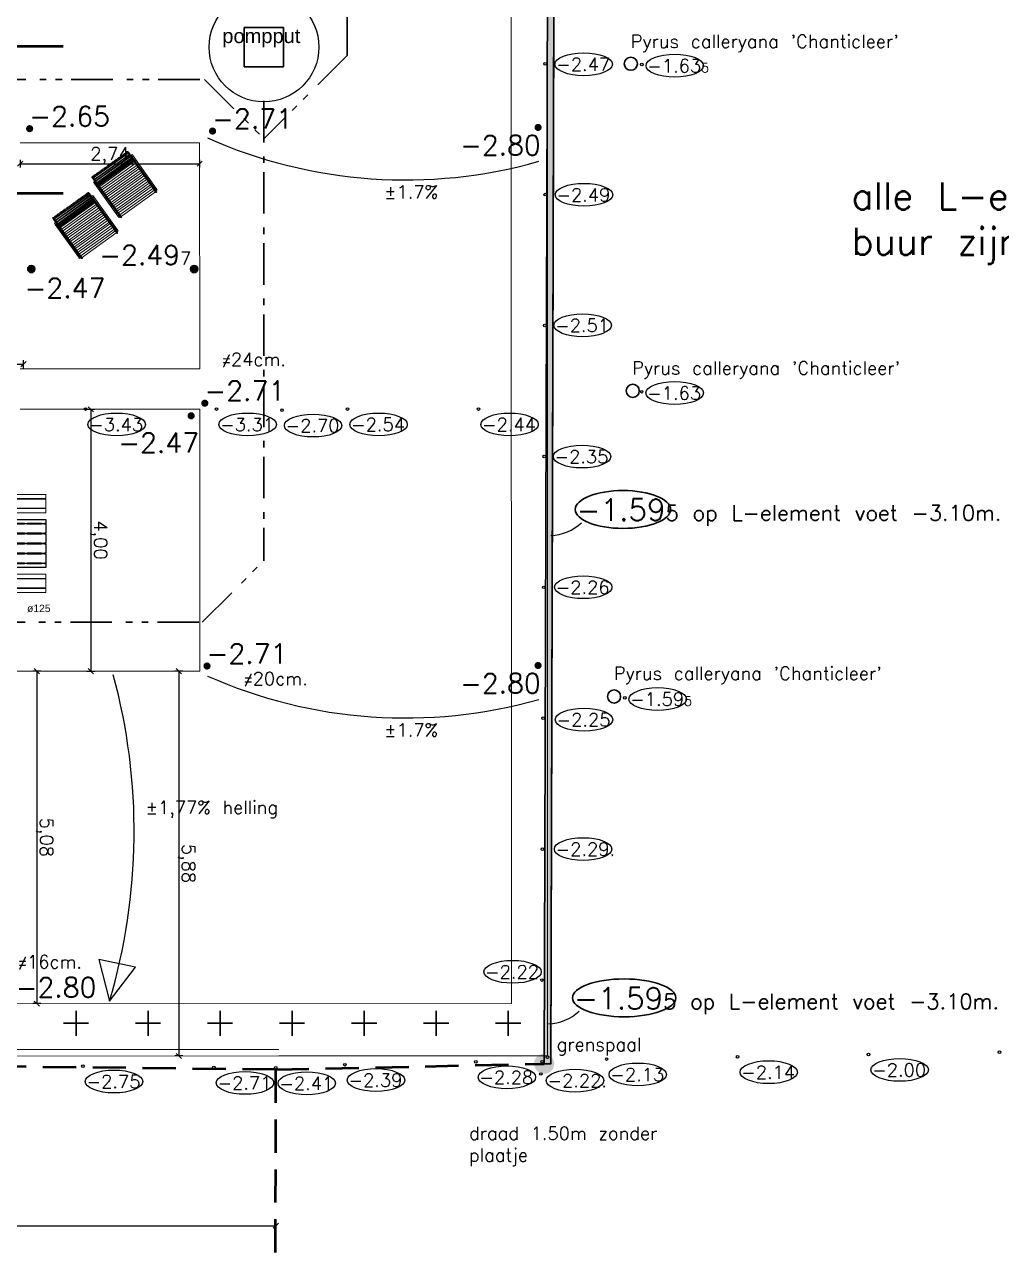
# Model space of a CAD drawing. Header units: millimetres. Extents: x 361 to 21231, y 184 to 1849.
# Drawn here: x 2509.96 to 2524.88, y 482.05 to 500.86 of the extents above; entities that cross this region are included whole.
import ezdxf

# ---------------------------------------------------------------- set-up
doc = ezdxf.new("R2010")
doc.units = ezdxf.units.MM
doc.header["$LTSCALE"] = 0.2
for name, pattern in [('[LP] Type-6', [5.288458, 3.169996, -1.059993, 0.352704, -0.705764]), ('[LP] Type-8', [6.346927, 3.169996, -1.059993, 0.352704, -0.705764, 0.352704, -0.705764]), ('ACAD_ISO04W100', [30, 24, -3, 0, -3]), ('DASHED', [19.05, 12.7, -6.35])]:
    doc.linetypes.add(name, pattern=pattern)
for name, color, linetype, lineweight in [('... architectuur - ALGEMEEN', 7, 'Continuous', 5), ('... architectuur ... ALGEMEEN', 7, 'Continuous', 13), ('... interieur - ALGEMEEN', 7, 'Continuous', 5), ('98 terreininrichting andere', 7, 'Continuous', 9), ('bomen', 7, 'Continuous', 35), ('Geen', 7, 'Continuous', 5), ('helling', 96, 'Continuous', 25), ('L-elementen', 7, 'Continuous', 30), ('L-elementen 2', 150, 'Continuous', 30), ('L-elementen 6', 140, 'Continuous', 30), ('Landscape-Features', 7, 'Continuous', 25), ('maten', 1, 'Continuous', 18), ('nieuwe hoogtepunten', 154, 'Continuous', 35), ('None', 7, 'Continuous', 5), ('talud', 160, 'Continuous', 18), ('titel', 7, 'Continuous', 5)]:
    doc.layers.add(name, color=color, linetype=linetype, lineweight=lineweight)
for name, color, linetype, lineweight, true_color in [('... riolering - DWA', 7, '[LP] Type-6', 35, 0x666360), ('... riolering - RWA', 7, '[LP] Type-8', 35, 0x0080d1), ('draad bestaande te behouden', 7, 'DASHED', 50, 0xd452ff)]:
    doc.layers.add(name, color=color, linetype=linetype, lineweight=lineweight, true_color=true_color)
for name, color, linetype in [('3 de opmeting', 7, 'Continuous'), ('bestaande hoogtepunten', 7, 'Continuous'), ('bestaande hoogtepunten  30-6-2020', 200, 'Continuous'), ('grenspaal', 220, 'Continuous'), ('ontwerp', 7, 'Continuous')]:
    doc.layers.add(name, color=color, linetype=linetype)
doc.styles.add('Helvetica Neue Light', font='')
doc.styles.get("Standard").update_dxf_attribs({"font": 'txt.shx', "height": 0.2})
doc.styles.get('Helvetica Neue Light').set_extended_font_data('Helvetica Neue Light')
doc.dimstyles.new('maat aanduiding voor tuin', dxfattribs={"dimscale": 0.2, "dimtxt": 0.2, "dimasz": 0.4, "dimexe": 0.3, "dimexo": 0.3, "dimgap": 0.02, "dimtad": 1, "dimzin": 1, "dimtxsty": 'Standard', "dimblk": 'OBLIQUE', "dimcen": 0.2, "dimadec": 0, "dimazin": 3, "dimtfac": 1, "dimtix": 1, "dimtmove": 0, "dimatfit": 3, "dimldrblk": 'OBLIQUE', "dimfxl": 0.3, "dimfxlon": 1, "dimarcsym": 1})

# ---------------------------------------------------------------- blocks, each defined once
blk = doc.blocks.new('_Oblique')
at = {"color": 0, "linetype": 'ByBlock', "lineweight": -2}
blk.add_line((-0.5, -0.5), (0.5, 0.5), dxfattribs=at)
blk = doc.blocks.new('*D1781')
at = {"layer": 'Defpoints', "color": 0, "ltscale": 0.2, "transparency": 16777216}
for p in [(2494.843, 485.097), (2513.792, 484.891), (2513.793, 482.506)]:
    blk.add_point(p, dxfattribs=at)
at = {"layer": 'maten', "color": 0, "lineweight": -2, "ltscale": 0.2, "transparency": 16777216}
for p, q in [((2494.843, 482.564), (2494.843, 482.444)), ((2513.793, 482.566), (2513.793, 482.446)), ((2494.843, 482.504), (2513.793, 482.506))]:
    blk.add_line(p, q, dxfattribs=at)
at = {"layer": 'maten', "color": 0, "lineweight": -2, "ltscale": 0.2, "transparency": 16777216, "xscale": 0.08000000000000074, "yscale": 0.08000000000000074, "zscale": 0.08000000000000074}
for p, rotation in [((2494.843, 482.504), 180.0061414760521), ((2513.793, 482.506), 0.006141476052073934)]:
    blk.add_blockref('_Oblique', p, dxfattribs=dict(at, rotation=rotation))
at = {"layer": 'maten', "color": 0, "ltscale": 0.2, "transparency": 16777216, "insert": (2504.318, 482.626), "char_height": 0.2, "attachment_point": 5, "rotation": 0.0061}
blk.add_mtext('18,95', dxfattribs=at)
blk = doc.blocks.new('*D1803')
at = {"layer": 'Defpoints', "color": 0, "ltscale": 0.2, "transparency": 16777216}
for p in [(2509.892, 494.979), (2509.827, 490.979), (2510.969, 490.979)]:
    blk.add_point(p, dxfattribs=at)
at = {"layer": 'maten', "color": 0, "lineweight": -2, "ltscale": 0.2, "transparency": 16777216}
for p, q in [((2510.908, 494.979), (2511.028, 494.979)), ((2510.968, 494.979), (2510.969, 490.979)), ((2510.909, 490.979), (2511.029, 490.979))]:
    blk.add_line(p, q, dxfattribs=at)
at = {"layer": 'maten', "color": 0, "lineweight": -2, "ltscale": 0.2, "transparency": 16777216, "xscale": 0.08000000000000074, "yscale": 0.08000000000000074, "zscale": 0.08000000000000074}
for p, rotation in [((2510.968, 494.979), 90.00614147605208), ((2510.969, 490.979), 270.0061414760521)]:
    blk.add_blockref('_Oblique', p, dxfattribs=dict(at, rotation=rotation))
at = {"layer": 'maten', "color": 0, "ltscale": 0.2, "transparency": 16777216, "insert": (2511.089, 492.982), "char_height": 0.2, "attachment_point": 5, "rotation": 270.0061}
blk.add_mtext('4,00', dxfattribs=at)
blk = doc.blocks.new('*D1804')
at = {"layer": 'Defpoints', "color": 0, "ltscale": 0.2, "transparency": 16777216}
for p in [(2512.632, 490.979), (2512.313, 485.099), (2512.633, 485.099)]:
    blk.add_point(p, dxfattribs=at)
at = {"layer": 'maten', "color": 0, "lineweight": -2, "ltscale": 0.2, "transparency": 16777216}
for p, q in [((2512.372, 490.979), (2512.252, 490.979)), ((2512.312, 490.979), (2512.313, 485.099)), ((2512.373, 485.099), (2512.253, 485.099))]:
    blk.add_line(p, q, dxfattribs=at)
at = {"layer": 'maten', "color": 0, "lineweight": -2, "ltscale": 0.2, "transparency": 16777216, "xscale": 0.08000000000000074, "yscale": 0.08000000000000074, "zscale": 0.08000000000000074}
for p, rotation in [((2512.312, 490.979), 90.00614147605208), ((2512.313, 485.099), 270.0061414760521)]:
    blk.add_blockref('_Oblique', p, dxfattribs=dict(at, rotation=rotation))
at = {"layer": 'maten', "color": 0, "ltscale": 0.2, "transparency": 16777216, "insert": (2512.433, 488.039), "char_height": 0.2, "attachment_point": 5, "rotation": 270.0061}
blk.add_mtext('5,88', dxfattribs=at)
blk = doc.blocks.new('*D1690')
at = {"layer": 'Defpoints', "color": 0, "ltscale": 0.2, "transparency": 16777216}
for p in [(2512.932, 490.979), (2510.144, 485.899), (2513.58, 485.899)]:
    blk.add_point(p, dxfattribs=at)
at = {"layer": 'maten', "color": 0, "lineweight": -2, "ltscale": 0.2, "transparency": 16777216}
for p, q in [((2510.204, 490.979), (2510.084, 490.979)), ((2510.144, 490.979), (2510.144, 485.899)), ((2510.204, 485.899), (2510.084, 485.899))]:
    blk.add_line(p, q, dxfattribs=at)
at = {"layer": 'maten', "color": 0, "lineweight": -2, "ltscale": 0.2, "transparency": 16777216, "xscale": 0.08000000000000074, "yscale": 0.08000000000000074, "zscale": 0.08000000000000074}
for p, rotation in [((2510.144, 490.979), 90.00614147605208), ((2510.144, 485.899), 270.0061414760521)]:
    blk.add_blockref('_Oblique', p, dxfattribs=dict(at, rotation=rotation))
at = {"layer": 'maten', "color": 0, "ltscale": 0.2, "transparency": 16777216, "insert": (2510.264, 488.439), "char_height": 0.2, "attachment_point": 5, "rotation": 270.0061}
blk.add_mtext('5,08', dxfattribs=at)
blk = doc.blocks.new('*D1691')
at = {"layer": 'Defpoints', "color": 0, "ltscale": 0.2, "transparency": 16777216}
for p in [(2509.891, 499.049), (2512.631, 499.049), (2512.631, 498.732)]:
    blk.add_point(p, dxfattribs=at)
at = {"layer": 'maten', "color": 0, "lineweight": -2, "ltscale": 0.2, "transparency": 16777216}
for p, q in [((2509.891, 498.792), (2509.891, 498.672)), ((2509.891, 498.732), (2512.631, 498.732)), ((2512.631, 498.792), (2512.631, 498.672))]:
    blk.add_line(p, q, dxfattribs=at)
at = {"layer": 'maten', "color": 0, "lineweight": -2, "ltscale": 0.2, "transparency": 16777216, "xscale": 0.08000000000000074, "yscale": 0.08000000000000074, "zscale": 0.08000000000000074}
for p, rotation in [((2509.891, 498.732), 180.0061414760521), ((2512.631, 498.732), 0.006141476052073934)]:
    blk.add_blockref('_Oblique', p, dxfattribs=dict(at, rotation=rotation))
at = {"layer": 'maten', "color": 0, "ltscale": 0.2, "transparency": 16777216, "insert": (2511.261, 498.853), "char_height": 0.2, "attachment_point": 5, "rotation": 0.0061}
blk.add_mtext('2,74', dxfattribs=at)
blk = doc.blocks.new('98 Tuinstoel modern 03 (2D)')
at = {"layer": 'Geen', "color": 251, "linetype": 'Continuous', "lineweight": 9, "flags": 128}
for points in [[(-33.7, 21.5), (-33.7, 21.5, 0.269699), (-33.4, 20.9, 0.269699), (-32.7, 20.9, 0.269699), (-32.3, 21.5), (-32.3, 21.5), (-32.3, 38.1), (-33.7, 38.1)], [(33.7, 21.5), (33.7, 21.5, -0.269699), (33.4, 20.9, -0.269699), (32.7, 20.9, -0.269699), (32.3, 21.5), (32.3, 21.5), (32.3, 38.1), (33.7, 38.1)], [(33.2, 35.5), (-33, 35.5), (-33, 35.5, -0.306012), (-33.8, 36), (-33.8, 35.6, 0.189168), (-33, 35.4), (33.2, 35.4, 0.189168), (34, 35.6), (34, 36, -0.306012), (33.2, 35.5)], [(33.2, 35.4), (-33, 35.4, -0.162432), (-33.7, 35.6), (-33.8, 35.6), (-33.8, 33.3, 0.211791), (-33.6, 33.1), (-33.5, 33.1, 0.078989), (-33, 33), (-33, 33), (33.2, 33), (33.2, 33, 0.078989), (33.7, 33.1), (33.7, 33.1, 0.211791), (34, 33.3), (34, 35.6), (33.9, 35.6, -0.162432), (33.2, 35.4)], [(33.2, 32.5), (-33, 32.5), (-33, 32.5, -0.306012), (-33.8, 32.9), (-33.8, 32.6, 0.189168), (-33, 32.3), (33.2, 32.3, 0.189168), (34, 32.6), (34, 32.9, -0.306012), (33.2, 32.5)], [(33.2, 32.3), (-33, 32.3, -0.162432), (-33.7, 32.5), (-33.8, 32.6), (-33.8, 30.3, 0.211791), (-33.6, 30), (-33.5, 30, 0.078989), (-33, 30), (-33, 30), (33.2, 30), (33.2, 30, 0.078989), (33.7, 30), (33.7, 30, 0.211791), (34, 30.3), (34, 32.6), (33.9, 32.5, -0.162432), (33.2, 32.3)], [(33.2, 29.4), (-33, 29.4), (-33, 29.4, -0.306012), (-33.8, 29.9), (-33.8, 29.5, 0.189168), (-33, 29.2), (33.2, 29.2, 0.189168), (34, 29.5), (34, 29.9, -0.306012), (33.2, 29.4)], [(33.2, 29.2), (-33, 29.2, -0.162432), (-33.7, 29.4), (-33.8, 29.5), (-33.8, 27.2, 0.211791), (-33.6, 27), (-33.5, 26.9, 0.078989), (-33, 26.9), (-33, 26.9), (33.2, 26.9), (33.2, 26.9, 0.078989), (33.7, 26.9), (33.7, 27, 0.211791), (34, 27.2), (34, 29.5), (33.9, 29.4, -0.162432), (33.2, 29.2)], [(33.2, 26.4), (-33, 26.4), (-33, 26.4), (-33.2, 26.4, -0.227816), (-33.8, 26.7), (-33.8, 26.5), (-33.7, 26.4, 0.115291), (-33.2, 26.3), (-33, 26.3), (33.2, 26.3), (33.4, 26.3, 0.115291), (33.9, 26.4), (34, 26.5), (34, 26.7, -0.227816), (33.4, 26.4), (33.2, 26.4)], [(33.2, 26.3), (-33, 26.3), (-33.2, 26.3, -0.096048), (-33.6, 26.4), (-33.8, 26.5), (-33.8, 25.2, 0.170848), (-33.6, 25.1), (-33.5, 25.1), (-33.4, 25.1, 0.043759), (-33.1, 25.1), (-33, 25.1), (33.2, 25.1), (33.2, 25.1), (33.3, 25.1, 0.043759), (33.6, 25.1), (33.7, 25.1), (33.7, 25.1), (33.8, 25.1, 0.170848), (34, 25.2), (34, 26.5), (33.9, 26.4), (33.8, 26.4, -0.096048), (33.4, 26.3), (33.2, 26.3)], [(33.2, 24.5), (-33, 24.5), (-33, 24.5), (-33.2, 24.5, -0.227816), (-33.8, 24.7), (-33.8, 24.5), (-33.7, 24.5, 0.115291), (-33.2, 24.4), (-33, 24.4), (33.2, 24.4), (33.4, 24.4, 0.115291), (33.9, 24.5), (34, 24.5), (34, 24.7, -0.227816), (33.4, 24.5), (33.2, 24.5)], [(33.2, 24.4), (-33, 24.4), (-33.2, 24.4, -0.096048), (-33.6, 24.5), (-33.8, 24.5), (-33.8, 23.3, 0.170848), (-33.6, 23.2), (-33.5, 23.1), (-33.4, 23.1, 0.043759), (-33.1, 23.1), (-33, 23.1), (33.2, 23.1), (33.2, 23.1), (33.3, 23.1, 0.043759), (33.6, 23.1), (33.7, 23.1), (33.7, 23.2), (33.8, 23.2, 0.170848), (34, 23.3), (34, 24.5), (33.9, 24.5), (33.8, 24.5, -0.096048), (33.4, 24.4), (33.2, 24.4)], [(33.2, 22.7), (-33, 22.7), (-33, 22.7), (-33.2, 22.7, -0.227816), (-33.8, 23), (-33.8, 22.8), (-33.7, 22.7, 0.115291), (-33.2, 22.6), (-33, 22.6), (33.2, 22.6), (33.4, 22.6, 0.115291), (33.9, 22.7), (34, 22.8), (34, 23, -0.227816), (33.4, 22.7), (33.2, 22.7)], [(33.2, 22.6), (-33, 22.6), (-33.2, 22.6, -0.096048), (-33.6, 22.7), (-33.8, 22.8), (-33.8, 21.5, 0.170848), (-33.6, 21.4), (-33.5, 21.4), (-33.4, 21.4, 0.043759), (-33.1, 21.3), (-33, 21.3), (33.2, 21.3), (33.2, 21.3), (33.3, 21.3, 0.043759), (33.6, 21.4), (33.7, 21.4), (33.7, 21.4), (33.8, 21.4, 0.170848), (34, 21.5), (34, 22.8), (33.9, 22.7), (33.8, 22.7, -0.096048), (33.4, 22.6), (33.2, 22.6)], [(-33.7, 21.5), (-33.7, -37.7, 0.414214), (-33, -38.4, 0.414214), (-32.3, -37.7), (-32.3, 21.5)], [(33.7, 21.5), (33.7, -37.7, -0.414214), (33, -38.4, -0.414214), (32.3, -37.7), (32.3, 21.5)]]:
    blk.add_lwpolyline(points, format="xyb", close=True, dxfattribs=at)
for points in [[(-36.2, 30.3), (-34.3, 30.3), (-34.3, 27.8), (-36.2, 27.8)], [(-36.2, 27.8), (-34.3, 27.8), (-34.3, -33.2), (-36.2, -33.2)], [(-34.1, 19.7), (34, 19.7), (34, 16.2), (-34.1, 16.2)], [(-33.8, 36), (-33.6, 36), (-33.6, 35.7), (-33.8, 35.7)], [(-33.8, 32.9), (-33.6, 32.9), (-33.6, 32.7), (-33.8, 32.7)], [(-33.8, 29.9), (-33.6, 29.9), (-33.6, 29.6), (-33.8, 29.6)], [(-33.8, 26.7), (-33.6, 26.7), (-33.6, 26.6), (-33.8, 26.6)], [(-33.8, 24.7), (-33.6, 24.7), (-33.6, 24.6), (-33.8, 24.6)], [(-33.8, 23), (-33.6, 23), (-33.6, 22.8), (-33.8, 22.8)], [(33.6, 36), (34, 36), (34, 35.6), (33.6, 35.6)], [(33.6, 32.9), (34, 32.9), (34, 32.5), (33.6, 32.5)], [(33.6, 29.9), (34, 29.9), (34, 29.4), (33.6, 29.4)], [(33.6, 26.7), (34, 26.7), (34, 26.5), (33.6, 26.5)], [(33.6, 24.7), (34, 24.7), (34, 24.5), (33.6, 24.5)], [(33.6, 23), (34, 23), (34, 22.7), (33.6, 22.7)], [(34.3, 30.3), (36.2, 30.3), (36.2, 27.8), (34.3, 27.8)], [(34.3, 27.8), (36.2, 27.8), (36.2, -33.2), (34.3, -33.2)], [(-34.1, 13.1), (33.9, 13.1), (33.9, 9.6), (-34.1, 9.6)], [(-34.1, 6.4), (33.9, 6.4), (33.9, 2.9), (-34.1, 2.9)], [(-34.2, -6.8), (33.9, -6.8), (33.9, -10.3), (-34.2, -10.3)], [(-34.2, -13.5), (33.9, -13.5), (33.9, -17), (-34.2, -17)], [(-34.1, -0.2), (33.9, -0.2), (33.9, -3.7), (-34.1, -3.7)], [(-36.2, -33.2), (-34.3, -33.2), (-34.3, -35.8), (-36.2, -35.8)], [(-34.3, -33.9), (-33.4, -33.9), (-33.4, -35.8), (-34.3, -35.8)], [(-34.2, -20.1), (33.9, -20.1), (33.9, -23.6), (-34.2, -23.6)], [(-34.2, -26.7), (33.9, -26.7), (33.9, -30.2), (-34.2, -30.2)], [(-34.2, -33.4), (33.9, -33.4), (33.9, -36.9), (-34.2, -36.9)], [(33.7, -33.9), (34.3, -33.9), (34.3, -35.8), (33.7, -35.8)], [(34.3, -33.2), (36.2, -33.2), (36.2, -35.8), (34.3, -35.8)]]:
    blk.add_lwpolyline(points, close=True, dxfattribs=at)
at = {"layer": 'Geen', "color": 251, "linetype": 'Continuous', "lineweight": 9}
blk.add_rational_spline([(-33.7, 38.1), (-33.7, 38.2), (-33.7, 38.3), (-33.6, 38.4), (-33.5, 38.3), (0, 38.3), (33.5, 38.3), (33.6, 38.4), (33.7, 38.3), (33.7, 38.2), (33.7, 38.1), (33.6, 37.2), (32.6, 36.9), (0, 36.9), (-32.6, 36.9), (-33.6, 37.2), (-33.7, 38.1)], [1, 0.902234755916, 1, 0.902234755916, 1, 1, 1, 0.894579377913, 1, 0.894579377913, 1, 1, 1, 1, 1, 1, 1], degree=2, knots=[0, 0, 0, 0.001338, 0.001338, 0.002676, 0.002676, 0.496925, 0.496925, 0.498334, 0.498334, 0.499743, 0.499743, 0.513966, 0.513966, 0.985358, 0.985358, 1, 1, 1], dxfattribs=at)
blk = doc.blocks.new('Groep-8')
at = {"layer": 'None', "color": 7, "linetype": 'Continuous', "lineweight": 13}
for p, q in [((-59.055, -53.34), (-54.2925, -53.34)), ((-54.2925, -53.975), (-59.055, -53.975)), ((-38.735, -53.34), (-42.545, -53.34)), ((-42.545, -53.975), (-38.735, -53.975)), ((-3.175, -53.34), (-6.985, -53.34)), ((-6.985, -53.975), (-3.175, -53.975)), ((32.385, -53.34), (28.575, -53.34)), ((28.575, -53.975), (32.385, -53.975)), ((67.945, -53.34), (64.135, -53.34)), ((64.135, -53.975), (67.945, -53.975)), ((103.505, -53.34), (99.695, -53.34)), ((99.695, -53.975), (103.505, -53.975)), ((120.015, -53.34), (115.2525, -53.34)), ((115.2525, -53.975), (120.015, -53.975)), ((-59.055, -67.945), (-54.2925, -67.945)), ((-54.2925, -68.58), (-59.055, -68.58)), ((-38.735, -67.945), (-42.545, -67.945)), ((-42.545, -68.58), (-38.735, -68.58)), ((-3.175, -67.945), (-6.985, -67.945)), ((-6.985, -68.58), (-3.175, -68.58)), ((32.385, -67.945), (28.575, -67.945)), ((28.575, -68.58), (32.385, -68.58)), ((67.945, -67.945), (64.135, -67.945)), ((64.135, -68.58), (67.945, -68.58)), ((103.505, -67.945), (99.695, -67.945)), ((99.695, -68.58), (103.505, -68.58)), ((120.015, -67.945), (115.2525, -67.945)), ((115.2525, -68.58), (120.015, -68.58))]:
    blk.add_line(p, q, dxfattribs=at)
at = {"layer": 'None', "color": 7, "linetype": 'Continuous', "lineweight": 18, "flags": 128}
for points in [[(120.015, -53.975), (120.015, -53.34), (121.92, -53.34), (121.92, -46.99), (-60.96, -46.99), (-60.96, -53.34), (-59.055, -53.34), (-59.055, -53.975), (-60.96, -53.975), (-60.96, -67.945), (-59.055, -67.945), (-59.055, -68.58), (-60.96, -68.58), (-60.96, -74.93), (121.92, -74.93), (121.92, -68.58), (120.015, -68.58), (120.015, -67.945), (121.92, -67.945), (121.92, -53.975)], [(-42.545, -53.975), (-54.2925, -53.975), (-54.2925, -53.34), (-42.545, -53.34)], [(-6.985, -53.975), (-38.735, -53.975), (-38.735, -53.34), (-6.985, -53.34)], [(28.575, -53.975), (-3.175, -53.975), (-3.175, -53.34), (28.575, -53.34)], [(32.385, -53.975), (32.385, -53.34), (64.135, -53.34), (64.135, -53.975)], [(67.945, -53.975), (67.945, -53.34), (99.695, -53.34), (99.695, -53.975)], [(103.505, -53.975), (103.505, -53.34), (115.2525, -53.34), (115.2525, -53.975)], [(-42.545, -67.945), (-42.545, -68.58), (-54.2925, -68.58), (-54.2925, -67.945)], [(-6.985, -67.945), (-6.985, -68.58), (-38.735, -68.58), (-38.735, -67.945)], [(28.575, -67.945), (28.575, -68.58), (-3.175, -68.58), (-3.175, -67.945)], [(32.385, -67.945), (64.135, -67.945), (64.135, -68.58), (32.385, -68.58)], [(67.945, -67.945), (99.695, -67.945), (99.695, -68.58), (67.945, -68.58)], [(103.505, -67.945), (115.2525, -67.945), (115.2525, -68.58), (103.505, -68.58)]]:
    blk.add_lwpolyline(points, close=True, dxfattribs=at)
blk = doc.blocks.new('Groep-9')
at = {"layer": 'None', "color": 7, "linetype": 'Continuous', "lineweight": 13}
for p, q in [((-59.055, 68.58), (-54.2925, 68.58)), ((-54.2925, 67.945), (-59.055, 67.945)), ((-38.735, 68.58), (-42.545, 68.58)), ((-42.545, 67.945), (-38.735, 67.945)), ((-3.175, 68.58), (-6.985, 68.58)), ((-6.985, 67.945), (-3.175, 67.945)), ((32.385, 68.58), (28.575, 68.58)), ((28.575, 67.945), (32.385, 67.945)), ((67.945, 68.58), (64.135, 68.58)), ((64.135, 67.945), (67.945, 67.945)), ((103.505, 68.58), (99.695, 68.58)), ((99.695, 67.945), (103.505, 67.945)), ((120.015, 68.58), (115.2525, 68.58)), ((115.2525, 67.945), (120.015, 67.945)), ((-59.055, 53.975), (-54.2925, 53.975)), ((-54.2925, 53.34), (-59.055, 53.34)), ((-38.735, 53.975), (-42.545, 53.975)), ((-42.545, 53.34), (-38.735, 53.34)), ((-3.175, 53.975), (-6.985, 53.975)), ((-6.985, 53.34), (-3.175, 53.34)), ((32.385, 53.975), (28.575, 53.975)), ((28.575, 53.34), (32.385, 53.34)), ((67.945, 53.975), (64.135, 53.975)), ((64.135, 53.34), (67.945, 53.34)), ((103.505, 53.975), (99.695, 53.975)), ((99.695, 53.34), (103.505, 53.34)), ((120.015, 53.975), (115.2525, 53.975)), ((115.2525, 53.34), (120.015, 53.34))]:
    blk.add_line(p, q, dxfattribs=at)
at = {"layer": 'None', "color": 7, "linetype": 'Continuous', "lineweight": 18, "flags": 128}
for points in [[(120.015, 67.945), (120.015, 68.58), (121.92, 68.58), (121.92, 74.93), (-60.96, 74.93), (-60.96, 68.58), (-59.055, 68.58), (-59.055, 67.945), (-60.96, 67.945), (-60.96, 53.975), (-59.055, 53.975), (-59.055, 53.34), (-60.96, 53.34), (-60.96, 46.99), (121.92, 46.99), (121.92, 53.34), (120.015, 53.34), (120.015, 53.975), (121.92, 53.975), (121.92, 67.945)], [(-42.545, 67.945), (-54.2925, 67.945), (-54.2925, 68.58), (-42.545, 68.58)], [(-6.985, 67.945), (-38.735, 67.945), (-38.735, 68.58), (-6.985, 68.58)], [(28.575, 67.945), (-3.175, 67.945), (-3.175, 68.58), (28.575, 68.58)], [(32.385, 67.945), (32.385, 68.58), (64.135, 68.58), (64.135, 67.945)], [(67.945, 67.945), (67.945, 68.58), (99.695, 68.58), (99.695, 67.945)], [(103.505, 67.945), (103.505, 68.58), (115.2525, 68.58), (115.2525, 67.945)], [(-42.545, 53.975), (-42.545, 53.34), (-54.2925, 53.34), (-54.2925, 53.975)], [(-6.985, 53.975), (-6.985, 53.34), (-38.735, 53.34), (-38.735, 53.975)], [(28.575, 53.975), (28.575, 53.34), (-3.175, 53.34), (-3.175, 53.975)], [(32.385, 53.975), (64.135, 53.975), (64.135, 53.34), (32.385, 53.34)], [(67.945, 53.975), (99.695, 53.975), (99.695, 53.34), (67.945, 53.34)], [(103.505, 53.975), (115.2525, 53.975), (115.2525, 53.34), (103.505, 53.34)]]:
    blk.add_lwpolyline(points, close=True, dxfattribs=at)
blk = doc.blocks.new('Groep-10')
at = {"layer": 'None', "color": 7, "linetype": 'Continuous', "lineweight": 18}
for p, q in [((-115.2525, 30.48), (-120.015, 30.48)), ((-120.015, 29.845), (-115.2525, 29.845)), ((-89.535, 30.48), (-93.345, 30.48)), ((-93.345, 29.845), (-89.535, 29.845)), ((-59.055, 30.48), (-62.865, 30.48)), ((-62.865, 29.845), (-59.055, 29.845)), ((-28.575, 30.48), (-32.385, 30.48)), ((-32.385, 29.845), (-28.575, 29.845)), ((1.905, 30.48), (-1.905, 30.48)), ((-1.905, 29.845), (1.905, 29.845)), ((32.385, 30.48), (28.575, 30.48)), ((28.575, 29.845), (32.385, 29.845)), ((62.865, 30.48), (59.055, 30.48)), ((59.055, 29.845), (62.865, 29.845)), ((89.535, 30.48), (93.345, 30.48)), ((93.345, 29.845), (89.535, 29.845)), ((120.015, 30.48), (115.2525, 30.48)), ((115.2525, 29.845), (120.015, 29.845)), ((-120.015, 15.875), (-115.2525, 15.875)), ((-115.2525, 14.605), (-120.015, 14.605)), ((-120.015, 0.635), (-115.2525, 0.635)), ((-89.535, 15.875), (-93.345, 15.875)), ((-93.345, 14.605), (-89.535, 14.605)), ((-93.345, 0.635), (-89.535, 0.635)), ((-59.055, 15.875), (-62.865, 15.875)), ((-62.865, 14.605), (-59.055, 14.605)), ((-59.055, 0.635), (-62.865, 0.635)), ((-28.575, 15.875), (-32.385, 15.875)), ((-32.385, 14.605), (-28.575, 14.605)), ((-32.385, 0.635), (-28.575, 0.635)), ((1.905, 15.875), (-1.905, 15.875)), ((-1.905, 14.605), (1.905, 14.605)), ((1.905, 0.635), (-1.905, 0.635)), ((32.385, 15.875), (28.575, 15.875)), ((28.575, 14.605), (32.385, 14.605)), ((32.385, 0.635), (28.575, 0.635)), ((62.865, 15.875), (59.055, 15.875)), ((59.055, 14.605), (62.865, 14.605)), ((62.865, 0.635), (59.055, 0.635)), ((89.535, 15.875), (93.345, 15.875)), ((93.345, 14.605), (89.535, 14.605)), ((93.345, 0.635), (89.535, 0.635)), ((120.015, 15.875), (115.2525, 15.875)), ((115.2525, 14.605), (120.015, 14.605)), ((120.015, 0.635), (115.2525, 0.635)), ((-115.2525, -14.605), (-120.015, -14.605)), ((-120.015, -15.875), (-115.2525, -15.875)), ((-89.535, -0.635), (-93.345, -0.635)), ((-89.535, -14.605), (-93.345, -14.605)), ((-93.345, -15.875), (-89.535, -15.875)), ((-62.865, -0.635), (-59.055, -0.635)), ((-59.055, -14.605), (-62.865, -14.605)), ((-62.865, -15.875), (-59.055, -15.875)), ((-32.385, -0.635), (-28.575, -0.635)), ((-28.575, -14.605), (-32.385, -14.605)), ((-32.385, -15.875), (-28.575, -15.875)), ((-1.905, -0.635), (1.905, -0.635)), ((1.905, -14.605), (-1.905, -14.605)), ((-1.905, -15.875), (1.905, -15.875)), ((28.575, -0.635), (32.385, -0.635)), ((32.385, -14.605), (28.575, -14.605)), ((28.575, -15.875), (32.385, -15.875)), ((59.055, -0.635), (62.865, -0.635)), ((62.865, -14.605), (59.055, -14.605)), ((59.055, -15.875), (62.865, -15.875)), ((89.535, -0.635), (93.345, -0.635)), ((89.535, -14.605), (93.345, -14.605)), ((89.535, -15.875), (93.345, -15.875)), ((115.2525, -0.635), (120.015, -0.635)), ((115.2525, -14.605), (120.015, -14.605)), ((115.2525, -15.875), (120.015, -15.875)), ((-120.015, -29.845), (-115.2525, -29.845)), ((-115.2525, -30.48), (-120.015, -30.48)), ((-93.345, -29.845), (-89.535, -29.845)), ((-89.535, -30.48), (-93.345, -30.48)), ((-59.055, -29.845), (-62.865, -29.845)), ((-62.865, -30.48), (-59.055, -30.48)), ((-28.575, -29.845), (-32.385, -29.845)), ((-32.385, -30.48), (-28.575, -30.48)), ((1.905, -29.845), (-1.905, -29.845)), ((-1.905, -30.48), (1.905, -30.48)), ((28.575, -29.845), (32.385, -29.845)), ((32.385, -30.48), (28.575, -30.48)), ((62.865, -29.845), (59.055, -29.845)), ((59.055, -30.48), (62.865, -30.48)), ((89.535, -29.845), (93.345, -29.845)), ((93.345, -30.48), (89.535, -30.48)), ((120.015, -29.845), (115.2525, -29.845)), ((115.2525, -30.48), (120.015, -30.48))]:
    blk.add_line(p, q, dxfattribs=at)
at = {"layer": 'None', "color": 7, "linetype": 'Continuous', "lineweight": 25, "flags": 128}
for points in [[(-120.015, -15.875), (-120.015, -14.605), (-121.92, -14.605), (-121.92, -0.635), (-120.015, -0.635), (-120.015, 0.635), (-121.92, 0.635), (-121.92, 14.605), (-120.015, 14.605), (-120.015, 15.875), (-121.92, 15.875), (-121.92, 29.845), (-120.015, 29.845), (-120.015, 30.48), (-121.92, 30.48), (-121.92, 36.83), (121.92, 36.83), (121.92, 30.48), (120.015, 30.48), (120.015, 29.845), (121.92, 29.845), (121.92, 15.875), (120.015, 15.875), (120.015, 14.605), (121.92, 14.605), (121.92, 0.635), (120.015, 0.635), (120.015, -0.635), (121.92, -0.635), (121.92, -14.605), (120.015, -14.605), (120.015, -15.875), (121.92, -15.875), (121.92, -29.845), (120.015, -29.845), (120.015, -30.48), (121.92, -30.48), (121.92, -36.83), (-121.92, -36.83), (-121.92, -30.48), (-120.015, -30.48), (-120.015, -29.845), (-121.92, -29.845), (-121.92, -15.875)], [(-93.345, 29.845), (-93.345, 30.48), (-115.2525, 30.48), (-115.2525, 29.845)], [(-62.865, 29.845), (-62.865, 30.48), (-89.535, 30.48), (-89.535, 29.845)], [(-32.385, 29.845), (-32.385, 30.48), (-59.055, 30.48), (-59.055, 29.845)], [(-1.905, 29.845), (-1.905, 30.48), (-28.575, 30.48), (-28.575, 29.845)], [(1.905, 29.845), (28.575, 29.845), (28.575, 30.48), (1.905, 30.48)], [(32.385, 29.845), (59.055, 29.845), (59.055, 30.48), (32.385, 30.48)], [(62.865, 29.845), (89.535, 29.845), (89.535, 30.48), (62.865, 30.48)], [(93.345, 29.845), (115.2525, 29.845), (115.2525, 30.48), (93.345, 30.48)], [(-93.345, 14.605), (-93.345, 15.875), (-115.2525, 15.875), (-115.2525, 14.605)], [(-93.345, -0.635), (-93.345, 0.635), (-115.2525, 0.635), (-115.2525, -0.635)], [(-62.865, 14.605), (-62.865, 15.875), (-89.535, 15.875), (-89.535, 14.605)], [(-62.865, -0.635), (-62.865, 0.635), (-89.535, 0.635), (-89.535, -0.635)], [(-32.385, 14.605), (-32.385, 15.875), (-59.055, 15.875), (-59.055, 14.605)], [(-32.385, -0.635), (-32.385, 0.635), (-59.055, 0.635), (-59.055, -0.635)], [(-1.905, 14.605), (-1.905, 15.875), (-28.575, 15.875), (-28.575, 14.605)], [(-1.905, -0.635), (-1.905, 0.635), (-28.575, 0.635), (-28.575, -0.635)], [(1.905, 14.605), (28.575, 14.605), (28.575, 15.875), (1.905, 15.875)], [(1.905, -0.635), (28.575, -0.635), (28.575, 0.635), (1.905, 0.635)], [(32.385, 14.605), (59.055, 14.605), (59.055, 15.875), (32.385, 15.875)], [(32.385, -0.635), (59.055, -0.635), (59.055, 0.635), (32.385, 0.635)], [(62.865, 14.605), (89.535, 14.605), (89.535, 15.875), (62.865, 15.875)], [(62.865, -0.635), (89.535, -0.635), (89.535, 0.635), (62.865, 0.635)], [(93.345, 14.605), (115.2525, 14.605), (115.2525, 15.875), (93.345, 15.875)], [(93.345, -0.635), (115.2525, -0.635), (115.2525, 0.635), (93.345, 0.635)], [(-93.345, -15.875), (-93.345, -14.605), (-115.2525, -14.605), (-115.2525, -15.875)], [(-62.865, -15.875), (-62.865, -14.605), (-89.535, -14.605), (-89.535, -15.875)], [(-32.385, -15.875), (-32.385, -14.605), (-59.055, -14.605), (-59.055, -15.875)], [(-1.905, -15.875), (-1.905, -14.605), (-28.575, -14.605), (-28.575, -15.875)], [(1.905, -15.875), (28.575, -15.875), (28.575, -14.605), (1.905, -14.605)], [(32.385, -15.875), (59.055, -15.875), (59.055, -14.605), (32.385, -14.605)], [(62.865, -15.875), (89.535, -15.875), (89.535, -14.605), (62.865, -14.605)], [(93.345, -15.875), (115.2525, -15.875), (115.2525, -14.605), (93.345, -14.605)], [(-93.345, -29.845), (-115.2525, -29.845), (-115.2525, -30.48), (-93.345, -30.48)], [(-62.865, -29.845), (-89.535, -29.845), (-89.535, -30.48), (-62.865, -30.48)], [(-32.385, -29.845), (-59.055, -29.845), (-59.055, -30.48), (-32.385, -30.48)], [(-1.905, -29.845), (-28.575, -29.845), (-28.575, -30.48), (-1.905, -30.48)], [(1.905, -29.845), (1.905, -30.48), (28.575, -30.48), (28.575, -29.845)], [(32.385, -29.845), (32.385, -30.48), (59.055, -30.48), (59.055, -29.845)], [(62.865, -29.845), (62.865, -30.48), (89.535, -30.48), (89.535, -29.845)], [(93.345, -29.845), (93.345, -30.48), (115.2525, -30.48), (115.2525, -29.845)]]:
    blk.add_lwpolyline(points, close=True, dxfattribs=at)
blk = doc.blocks.new('Site Furn SiteScapes Wynne Picnic Table WN6-5461 (2D)')
at = {"layer": 'None', "color": 7}
for name in ['Groep-9', 'Groep-10', 'Groep-8']:
    blk.add_blockref(name, (0, 0), dxfattribs=at)
at = {"layer": 'Geen', "color": 0, "flags": 1}
for tag in ['IFC_UUID', 'instanceID', 'prm0_name', 'prm0_type', 'prm0_value', 'prm1_name', 'prm1_type', 'prm1_value', 'prm2_name', 'prm2_type', 'prm2_value', 'prm3_name', 'prm3_type', 'prm3_value', 'prm4_name', 'prm4_type', 'prm4_value', 'prm5_name', 'prm5_type', 'prm5_value', 'prm6_name', 'prm6_type', 'prm6_value', 'prm7_name', 'prm7_type', 'prm7_value', 'prm8_name', 'prm8_type', 'prm8_value', 'prm9_name', 'prm9_type', 'prm9_value', 'IFC_UUID', 'instanceID', 'prm0_name', 'prm0_type', 'prm0_value', 'prm1_name', 'prm1_type', 'prm1_value', 'prm2_name', 'prm2_type', 'prm2_value', 'prm3_name', 'prm3_type', 'prm3_value', 'prm4_name', 'prm4_type', 'prm4_value', 'prm5_name', 'prm5_type', 'prm5_value', 'prm6_name', 'prm6_type', 'prm6_value', 'prm7_name', 'prm7_type', 'prm7_value', 'prm8_name', 'prm8_type', 'prm8_value', 'prm9_name', 'prm9_type', 'prm9_value', 'prm10_name', 'prm10_type', 'prm10_value']:
    blk.add_attdef(tag, (-121.92, -74.93), '', height=0.018, dxfattribs=at)
blk = doc.blocks.new('*D1810')
at = {"layer": 'Defpoints', "color": 0, "ltscale": 0.2, "transparency": 16777216}
for p in [(2499.842, 495.498), (2509.942, 495.668), (2509.942, 495.099)]:
    blk.add_point(p, dxfattribs=at)
at = {"layer": 'maten', "color": 0, "lineweight": -2, "ltscale": 0.2, "transparency": 16777216}
for p, q in [((2499.842, 495.607), (2499.842, 495.727)), ((2509.942, 495.608), (2509.942, 495.728)), ((2499.842, 495.667), (2509.942, 495.668))]:
    blk.add_line(p, q, dxfattribs=at)
at = {"layer": 'maten', "color": 0, "lineweight": -2, "ltscale": 0.2, "transparency": 16777216, "xscale": 0.08000000000000074, "yscale": 0.08000000000000074, "zscale": 0.08000000000000074}
for p, rotation in [((2499.842, 495.667), 180.0061414760521), ((2509.942, 495.668), 0.006141476052073934)]:
    blk.add_blockref('_Oblique', p, dxfattribs=dict(at, rotation=rotation))
at = {"layer": 'maten', "color": 0, "ltscale": 0.2, "transparency": 16777216, "insert": (2504.892, 495.789), "char_height": 0.2, "attachment_point": 5, "rotation": 0.0061}
blk.add_mtext('10,10', dxfattribs=at)

msp = doc.modelspace()

# ---------------------------------------------------------------- hatches: boundary and pattern name
at = {"layer": 'grenspaal', "ltscale": 0.2}
h = msp.add_hatch(color=256, dxfattribs=at)
h.dxf.hatch_style = 1
edge = h.paths.add_edge_path()
edge.add_arc((2517.893, 484.98), 0.154, 0.0061, 360.0061)
at = {"layer": 'L-elementen 2', "ltscale": 0.2}
h = msp.add_hatch(color=256, dxfattribs=at)
h.dxf.hatch_style = 1
h.paths.add_polyline_path([(2518.088, 516.028), (2517.988, 516.028), (2517.981, 514.029), (2518.081, 514.029)])
edge = h.paths.add_edge_path()
edge.add_line((2517.993, 484.979), (2518.088, 516.028))
at = {"layer": 'L-elementen 6', "ltscale": 0.2}
h = msp.add_hatch(color=256, dxfattribs=at)
h.dxf.hatch_style = 1
h.paths.add_polyline_path([(2517.963, 508.009), (2518.063, 508.008), (2517.993, 484.979), (2517.893, 484.98)])
at = {"layer": 'nieuwe hoogtepunten', "ltscale": 0.2}
h = msp.add_hatch(color=256, dxfattribs=at)
h.dxf.hatch_style = 1
edge = h.paths.add_edge_path()
edge.add_arc((2510.035, 499.267), 0.055, 0, 360)
h = msp.add_hatch(color=256, dxfattribs=at)
h.dxf.hatch_style = 1
edge = h.paths.add_edge_path()
edge.add_arc((2512.828, 499.23), 0.055, 0, 360)
h = msp.add_hatch(color=256, dxfattribs=at)
h.dxf.hatch_style = 1
edge = h.paths.add_edge_path()
edge.add_arc((2517.8, 499.286), 0.055, 0, 360)
h = msp.add_hatch(color=256, dxfattribs=at)
h.dxf.hatch_style = 1
edge = h.paths.add_edge_path()
edge.add_arc((2510.06, 497.122), 0.055, 0, 360)
h = msp.add_hatch(color=256, dxfattribs=at)
h.dxf.hatch_style = 1
edge = h.paths.add_edge_path()
edge.add_arc((2512.547, 497.122), 0.055, 0, 360)
h = msp.add_hatch(color=256, dxfattribs=at)
h.dxf.hatch_style = 1
edge = h.paths.add_edge_path()
edge.add_arc((2512.71, 495.072), 0.055, 0, 360)
h = msp.add_hatch(color=256, dxfattribs=at)
h.dxf.hatch_style = 1
edge = h.paths.add_edge_path()
edge.add_arc((2512.501, 494.88), 0.055, 0, 360)
h = msp.add_hatch(color=256, dxfattribs=at)
h.dxf.hatch_style = 1
edge = h.paths.add_edge_path()
edge.add_arc((2512.744, 491.057), 0.055, 0, 360)
h = msp.add_hatch(color=256, dxfattribs=at)
h.dxf.hatch_style = 1
edge = h.paths.add_edge_path()
edge.add_arc((2517.8, 491.065), 0.055, 0, 360)

# ---------------------------------------------------------------- linework, layer by layer
at = {"layer": '... architectuur - ALGEMEEN', "color": 7, "linetype": 'Continuous', "lineweight": 9, "transparency": 33554534}
for p, q in [((2517.387, 537.409), (2517.393, 485.899)), ((2512.631, 499.049), (2509.891, 499.049)), ((2512.632, 495.599), (2512.631, 499.049)), ((2509.892, 495.599), (2512.632, 495.599)), ((2512.632, 494.979), (2509.892, 494.979)), ((2512.632, 490.979), (2512.632, 494.979)), ((2504.641, 490.978), (2512.632, 490.979)), ((2517.393, 485.899), (2507.343, 485.898))]:
    msp.add_line(p, q, dxfattribs=at)
at = {"layer": '... architectuur ... ALGEMEEN', "color": 150, "lineweight": 25, "true_color": 0x0099ff}
msp.add_circle((2513.613, 500.514), 0.838, dxfattribs=at)
at = {"layer": '... interieur - ALGEMEEN', "color": 31, "linetype": 'Continuous', "lineweight": 9, "true_color": 0xfecc66}
msp.add_line((2517.943, 485.1), (2517.94, 516.1), dxfattribs=at)
at = {"layer": '... interieur - ALGEMEEN', "color": 70, "lineweight": 50, "true_color": 0x73e900, "transparency": 33554687}
for p, q in [((2509.491, 500.528), (2510.548, 500.528)), ((2509.491, 498.279), (2510.548, 498.279))]:
    msp.add_line(p, q, dxfattribs=at)
at = {"layer": '... interieur - ALGEMEEN', "color": 7, "linetype": 'Continuous', "lineweight": 9}
for p, q in [((2494.843, 485.197), (2513.843, 485.199)), ((2494.843, 485.097), (2513.843, 485.099)), ((2513.843, 485.099), (2517.943, 485.1))]:
    msp.add_line(p, q, dxfattribs=at)
at = {"layer": '... riolering - DWA', "color": 150, "true_color": 0x0099ff}
msp.add_line((2513.613, 499.69), (2513.613, 492.668), dxfattribs=at)
at = {"layer": '... riolering - DWA', "color": 150, "linetype": 'ACAD_ISO04W100', "true_color": 0x0099ff, "flags": 128}
msp.add_lwpolyline([(2513.913, 500.214), (2513.313, 500.214), (2513.313, 500.814), (2513.913, 500.814)], close=True, dxfattribs=at)
at = {"layer": '... riolering - RWA', "transparency": 33554687}
for p, q in [((2514.883, 500.384), (2514.883, 516.903)), ((2514.883, 500.384), (2513.613, 499.114)), ((2506.686, 500.02), (2512.707, 500.02)), ((2512.707, 500.02), (2513.613, 499.114))]:
    msp.add_line(p, q, dxfattribs=at)
at = {"layer": '... riolering - RWA'}
for p, q in [((2512.672, 491.727), (2513.613, 492.668)), ((2508.002, 491.727), (2512.672, 491.727))]:
    msp.add_line(p, q, dxfattribs=at)
at = {"layer": '3 de opmeting', "ltscale": 0.2}
for p, q in [((2517.893, 484.98), (2517.988, 516.029)), ((2517.993, 484.979), (2518.088, 516.028))]:
    msp.add_line(p, q, dxfattribs=at)
msp.add_circle((2517.842, 484.824), 0.02, dxfattribs=at)
at = {"layer": 'bestaande hoogtepunten', "ltscale": 0.2}
for centre in [(2510.889, 494.983), (2512.889, 494.983), (2513.889, 494.966), (2514.889, 494.983), (2516.889, 494.983), (2524.846, 485.157), (2510.849, 484.944), (2514.848, 484.966), (2516.848, 485.009), (2518.847, 485.052), (2520.847, 485.087), (2522.847, 485.122), (2512.849, 484.923), (2513.793, 484.917)]:
    msp.add_circle(centre, 0.02, dxfattribs=at)
at = {"layer": 'bestaande hoogtepunten'}
for centre in [(2511.364, 494.748), (2513.364, 494.748), (2514.364, 494.731), (2515.364, 494.748), (2517.364, 494.748), (2519.323, 484.817), (2521.323, 484.852), (2523.322, 484.887), (2511.324, 484.709), (2513.324, 484.688), (2514.268, 484.682), (2515.324, 484.731), (2517.323, 484.774)]:
    msp.add_ellipse(centre, major_axis=(-0.439, 0), ratio=0.39726, dxfattribs=at)
at = {"layer": 'bestaande hoogtepunten  30-6-2020', "ltscale": 0.2}
for centre in [(2517.908, 500.257), (2519.384, 500.248), (2517.906, 498.259), (2517.904, 496.259), (2519.382, 495.248), (2517.895, 494.259), (2517.886, 492.259), (2519.124, 490.572), (2517.877, 490.259), (2517.868, 488.259), (2517.859, 486.259), (2517.863, 485.012), (2517.943, 485.081)]:
    msp.add_circle(centre, 0.02, dxfattribs=at)
at = {"layer": 'bestaande hoogtepunten  30-6-2020'}
for centre in [(2518.497, 500.251), (2519.888, 500.229), (2518.5, 498.257), (2518.48, 496.263), (2519.886, 495.229), (2518.472, 494.257), (2518.489, 492.261), (2519.627, 490.552), (2518.502, 490.237), (2518.488, 488.26), (2517.41, 486.385), (2518.364, 484.723)]:
    msp.add_ellipse(centre, major_axis=(-0.439, 0), ratio=0.39726, dxfattribs=at)
at = {"layer": 'bomen', "ltscale": 0.2}
for p, q in [((2510.743, 485.407), (2510.743, 485.791)), ((2511.843, 485.407), (2511.843, 485.791)), ((2512.943, 485.407), (2512.943, 485.791)), ((2514.043, 485.407), (2514.043, 485.791)), ((2515.143, 485.407), (2515.143, 485.791)), ((2516.243, 485.407), (2516.243, 485.791)), ((2517.343, 485.407), (2517.343, 485.791)), ((2510.935, 485.599), (2510.551, 485.599)), ((2512.035, 485.599), (2511.651, 485.599)), ((2513.135, 485.599), (2512.751, 485.599)), ((2514.235, 485.599), (2513.851, 485.599)), ((2515.335, 485.599), (2514.951, 485.599)), ((2516.435, 485.599), (2516.051, 485.599)), ((2517.535, 485.6), (2517.151, 485.599))]:
    msp.add_line(p, q, dxfattribs=at)
for centre in [(2519.217, 500.259), (2519.245, 495.261), (2518.961, 490.592)]:
    msp.add_circle(centre, 0.1, dxfattribs=at)
at = {"layer": 'draad bestaande te behouden', "ltscale": 0.2}
for q in [(2494.843, 485.097), (2517.893, 484.98), (2513.619, 422.105)]:
    msp.add_line((2513.792, 484.891), q, dxfattribs=at)
at = {"layer": 'helling', "ltscale": 0.2}
for p, q in [((2511.653, 486.455), (2511.092, 486.572)), ((2511.092, 486.572), (2511.255, 485.938)), ((2511.255, 485.938), (2511.653, 486.455))]:
    msp.add_line(p, q, dxfattribs=at)
for centre, radius, start, end in [((2515.774, 505.934), 7.45, 246.0682, 285.8797), ((2502.503, 488.533), 9.128, 343.4834, 15.1853), ((2515.774, 497.713), 7.45, 246.0682, 285.8797)]:
    msp.add_arc(centre, radius, start, end, dxfattribs=at)
at = {"layer": 'L-elementen', "ltscale": 0.2}
msp.add_lwpolyline([(2517.963, 508.009), (2518.063, 508.008), (2517.993, 484.979), (2517.893, 484.98)], close=True, dxfattribs=at)
at = {"layer": 'L-elementen 6'}
for centre, major_axis, ratio in [((2519.096, 493.449), (-0.728, 0), 0.39726), ((2519.114, 485.987), (-0.788, 0), 0.367209)]:
    msp.add_ellipse(centre, major_axis=major_axis, ratio=ratio, dxfattribs=at)
at = {"layer": 'nieuwe hoogtepunten', "ltscale": 0.2}
for centre in [(2510.06, 497.122), (2512.547, 497.122)]:
    msp.add_circle(centre, 0.055, dxfattribs=at)
at = {"layer": 'ontwerp', "ltscale": 0.2}
for centre in [(2517.955, 493.808), (2517.918, 486.346)]:
    msp.add_arc(centre, 0.759, 273.1113, 312.1026, dxfattribs=at)

# ---------------------------------------------------------------- block references
at = {"layer": '98 terreininrichting andere', "color": 7, "xscale": 0.009999999999999997, "yscale": 0.009999999999999997, "zscale": 0.009999999999999997, "rotation": 35.56338081711085}
for p in [(2511.481, 498.413), (2510.883, 497.787)]:
    msp.add_blockref('98 Tuinstoel modern 03 (2D)', p, dxfattribs=at)
at = {"layer": 'Landscape-Features', "color": 7, "xscale": 0.01, "yscale": 0.01, "zscale": 0.01, "rotation": 0.006141476045698789}
msp.add_blockref('Site Furn SiteScapes Wynne Picnic Table WN6-5461 (2D)', (2509.062, 492.929), dxfattribs=at)

# ---------------------------------------------------------------- texts
at = {"layer": '... architectuur ... ALGEMEEN', "color": 150, "true_color": 0x0099ff, "insert": (2512.977, 500.794), "char_height": 0.2195, "attachment_point": 1, "line_spacing_factor": 1.008341, "style": 'Helvetica Neue Light'}
msp.add_mtext('pompput', dxfattribs=at)
at = {"layer": '... riolering - RWA', "insert": (2509.995, 491.994), "char_height": 0.1129, "attachment_point": 1, "line_spacing_factor": 1.008341, "style": 'Helvetica Neue Light'}
msp.add_mtext('ø125', dxfattribs=at)
at = {"layer": 'bestaande hoogtepunten', "char_height": 0.2, "width": 0.69801, "attachment_point": 1, "rotation": 0.0061}
for s, insert in [('-3.43', (2510.944, 494.846)), ('-3.31', (2512.944, 494.846)), ('-2.70', (2513.944, 494.829)), ('-2.54', (2514.944, 494.847)), ('-2.44', (2516.944, 494.847)), ('-2.00', (2522.902, 484.985)), ('-2.75', (2510.904, 484.808)), ('-2.71', (2512.904, 484.786)), ('-2.41', (2513.848, 484.78)), ('-2.39', (2514.904, 484.829)), ('-2.28', (2516.903, 484.872)), ('-2.13', (2518.903, 484.915)), ('-2.14', (2520.902, 484.95))]:
    msp.add_mtext(s, dxfattribs=dict(at, insert=insert))
at = {"layer": 'bestaande hoogtepunten  30-6-2020', "char_height": 0.2, "width": 0.69801, "attachment_point": 1, "rotation": 0.0061}
for s, insert in [('-2.47', (2518.077, 500.349)), ('-1.63{\\H0.7105x;5}', (2519.468, 500.327)), ('-2.49', (2518.08, 498.355)), ('-2.51', (2518.06, 496.361)), ('-1.63', (2519.466, 495.327)), ('-2.35', (2518.051, 494.355)), ('-2.26', (2518.069, 492.359)), ('-1.59{\\H0.7105x;5}', (2519.207, 490.65)), ('-2.25', (2518.082, 490.336)), ('-2.29.', (2518.068, 488.359)), ('-2.22', (2516.99, 486.484)), ('-2.22.', (2517.943, 484.821))]:
    msp.add_mtext(s, dxfattribs=dict(at, insert=insert))
at = {"layer": 'bomen', "ltscale": 0.2, "insert": (2516.745, 484.018), "char_height": 0.2, "attachment_point": 1, "rotation": 0.0061}
msp.add_mtext_dynamic_manual_height_columns('draad 1.50m zonder plaatje', width=3.28294, gutter_width=1, heights=[0], dxfattribs=at)
at = {"layer": 'grenspaal', "ltscale": 0.2, "insert": (2518.083, 485.375), "char_height": 0.2, "attachment_point": 1, "rotation": 0.0061}
msp.add_mtext_dynamic_manual_height_columns('grenspaal', width=0.08237, gutter_width=1, heights=[0], dxfattribs=at)
at = {"layer": 'helling', "ltscale": 0.2, "char_height": 0.2, "attachment_point": 1}
for insert in [(2515.45, 498.401), (2515.45, 490.18)]:
    msp.add_mtext_dynamic_manual_height_columns('%%P1.7%', width=1.20236, gutter_width=1, heights=[0], dxfattribs=dict(at, insert=insert))
at = {"layer": 'helling', "ltscale": 0.2, "insert": (2511.807, 488.997), "char_height": 0.2, "attachment_point": 1, "rotation": 0.0061}
msp.add_mtext_dynamic_manual_height_columns('%%P1,77% helling', width=6.24938, gutter_width=1, heights=[0], dxfattribs=at)
at = {"layer": 'L-elementen 6', "ltscale": 0.2, "insert": (2522.585, 498.447), "char_height": 0.416, "attachment_point": 1}
msp.add_mtext_dynamic_manual_height_columns('alle L-elementen van de \\Pbuur zijn 1.50m. hoog', width=14.8504, gutter_width=2.08, heights=[0], dxfattribs=at)
at = {"layer": 'L-elementen 6', "char_height": 0.23547, "attachment_point": 1, "rotation": 0.0061}
for insert, width in [((2518.384, 493.609), 7.3777), ((2518.347, 486.146), 7.75276)]:
    msp.add_mtext('{\\H1.4076x;-1.59\\H0.7105x;5 op L-element voet -3.10m.}', dxfattribs=dict(at, insert=insert, width=width))
at = {"layer": 'nieuwe hoogtepunten', "ltscale": 0.2, "char_height": 0.3, "attachment_point": 1, "rotation": 0.0061}
for s, insert in [('-2.65', (2510.028, 499.607)), ('-2.71', (2512.821, 499.57)), ('-2.80', (2516.607, 499.164)), ('-2.49{\\H0.66667x;7}', (2511.097, 497.486)), ('-2.47', (2509.957, 496.983)), ('-2.71', (2512.703, 495.413)), ('-2.47', (2511.387, 494.618)), ('-2.71', (2512.737, 491.397)), ('-2.80', (2516.607, 490.943)), ('-2.80', (2509.821, 486.298))]:
    msp.add_mtext_dynamic_manual_height_columns(s, width=3.39192, gutter_width=1.5, heights=[0], dxfattribs=dict(at, insert=insert))
at = {"layer": 'talud', "ltscale": 0.2, "char_height": 0.2, "attachment_point": 1, "rotation": 0.0061}
for s, insert in [('{\\fISOCPEUR|b0|i0|c0|p34;≠}24cm.', (2512.973, 495.841)), ('{\\fISOCPEUR|b0|i0|c0|p34;≠}20cm.', (2513.306, 490.964)), ('{\\fISOCPEUR|b0|i0|c0|p34;≠}16cm.', (2509.859, 486.637))]:
    msp.add_mtext_dynamic_manual_height_columns(s, width=1.26472, gutter_width=1, heights=[0], dxfattribs=dict(at, insert=insert))
at = {"layer": 'titel', "char_height": 0.2, "width": 5.565, "attachment_point": 1, "rotation": 0.0061}
for insert in [(2519.215, 500.7), (2519.236, 495.71), (2518.956, 491.045)]:
    msp.add_mtext("Pyrus calleryana 'Chanticleer'", dxfattribs=dict(at, insert=insert))

# ---------------------------------------------------------------- dimensions: what is measured, and where the dimension line sits
at = {"layer": 'maten', "ltscale": 0.2}
for base, p1, p2, angle, picture, middle in [((2512.631, 498.732), (2509.891, 499.049), (2512.631, 499.049), 0.0061, '*D1691', (2511.261, 498.853)), ((2509.942, 495.668), (2499.842, 495.498), (2509.942, 495.099), 0.0061, '*D1810', (2504.892, 495.789)), ((2510.144, 485.899), (2512.932, 490.979), (2513.58, 485.899), 90.0061, '*D1690', (2510.264, 488.439)), ((2512.313, 485.099), (2512.632, 490.979), (2512.633, 485.099), 90.0061, '*D1804', (2512.433, 488.039)), ((2513.793, 482.506), (2494.843, 485.097), (2513.792, 484.891), 0.0061, '*D1781', (2504.318, 482.626))]:
    dim = msp.add_linear_dim(base=base, p1=p1, p2=p2, angle=angle, dimstyle='maat aanduiding voor tuin', dxfattribs=at)
    dim.commit()
    dim.dimension.update_dxf_attribs({"geometry": picture, "text_midpoint": middle})
dim = msp.add_linear_dim(base=(2510.969, 490.979), p1=(2509.892, 494.979), p2=(2509.827, 490.979), angle=90.0061, dimstyle='maat aanduiding voor tuin', dxfattribs=at)
dim.commit()
dim.dimension.update_dxf_attribs({"geometry": '*D1803', "text_midpoint": (2510.969, 492.982), "dimtype": 160})

doc.saveas('drawing.dxf')
